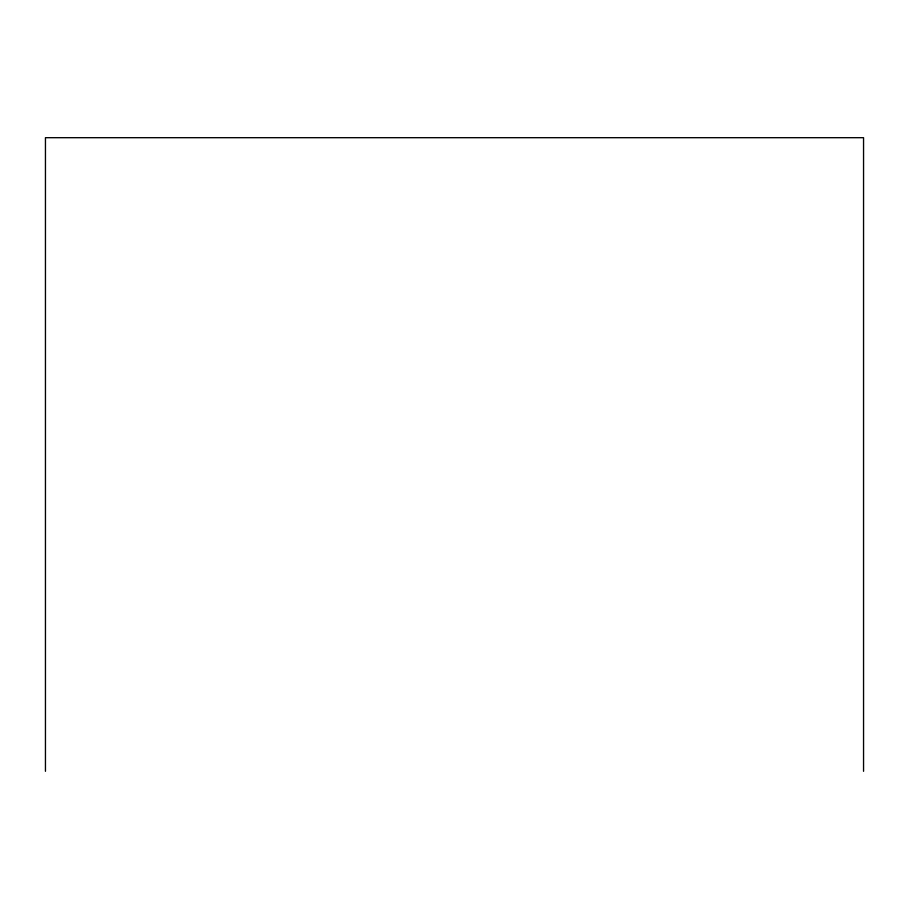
<?xml version="1.0" encoding="UTF-8"?>
<svg xmlns="http://www.w3.org/2000/svg" width="909" height="909" viewBox="0 0 909 909"><rect width="100%" height="100%" fill="white"/><g stroke="black" fill="none" stroke-linecap="round" stroke-linejoin="round"><path stroke-width="1.36" d="M863.55 771.309L863.55 137.691L45.45 137.691L45.45 771.309"/></g></svg>
